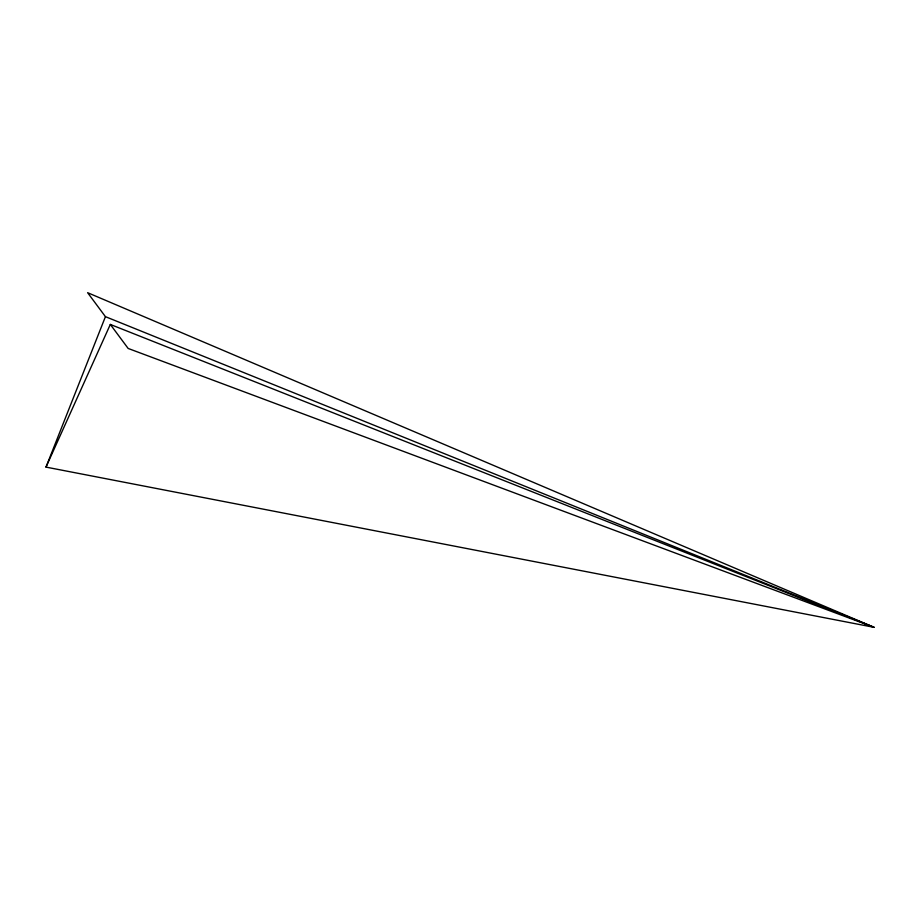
<?xml version="1.0" encoding="UTF-8"?>
<svg xmlns="http://www.w3.org/2000/svg" width="920" height="920" viewBox="0 0 920 920"><rect width="100%" height="100%" fill="white"/><g stroke="black" fill="none" stroke-linecap="round" stroke-linejoin="round"><path stroke-width="1.38" d="M46 467.107L105.432 316.664L87.618 292.686L874 627.313L46 467.107L110.32 324.438L874 627.313L128.156 348.45L110.32 324.438M105.432 316.664L874 627.313"/></g></svg>
